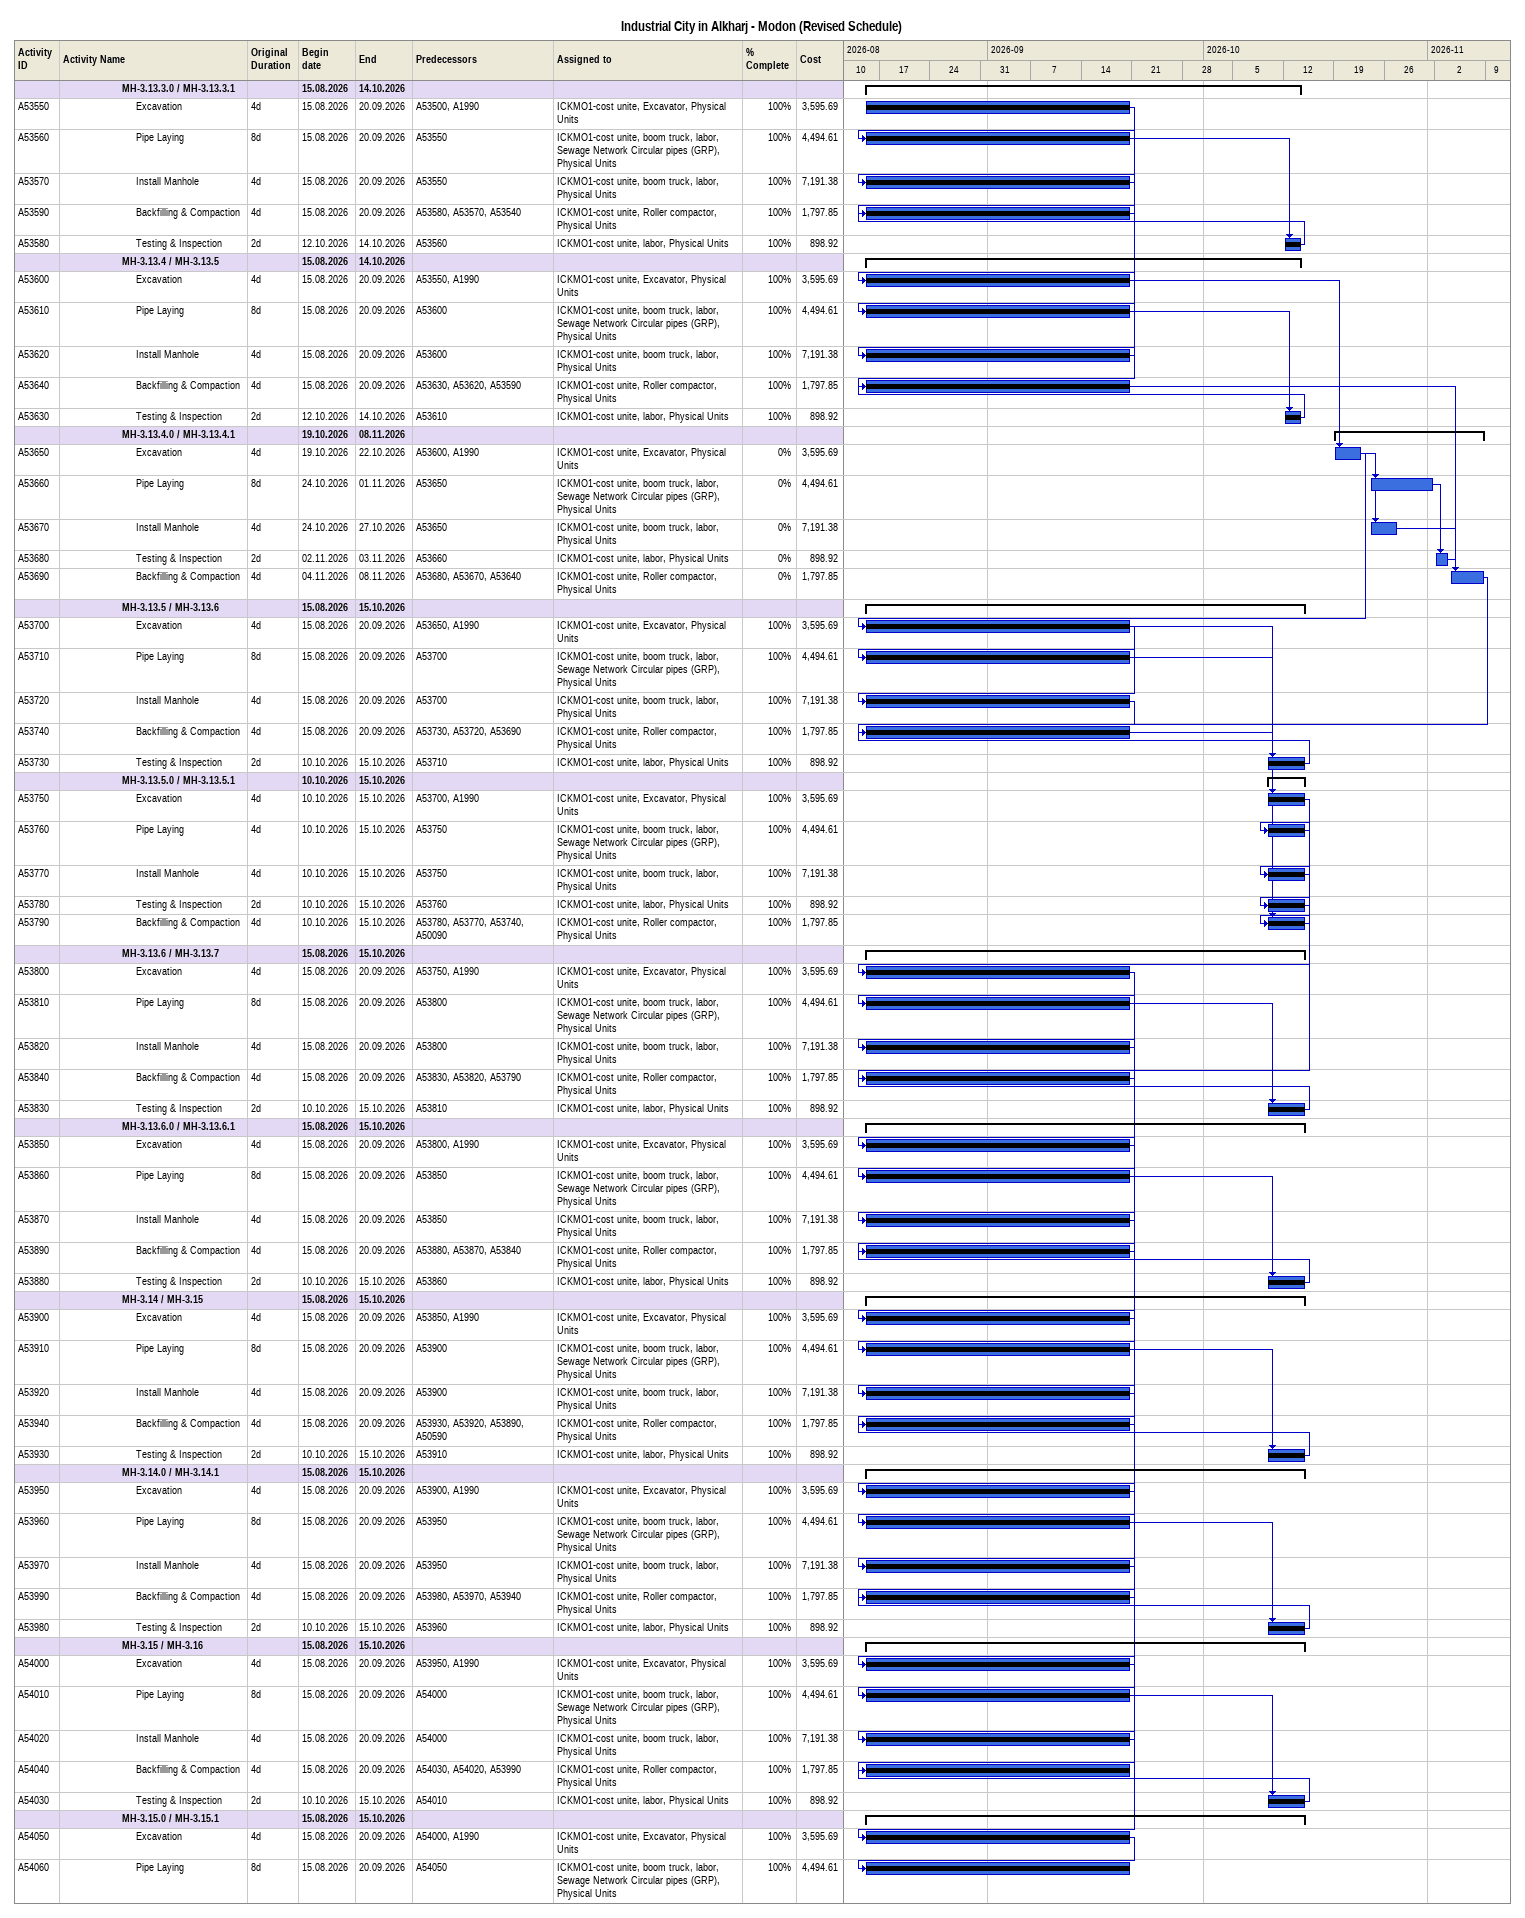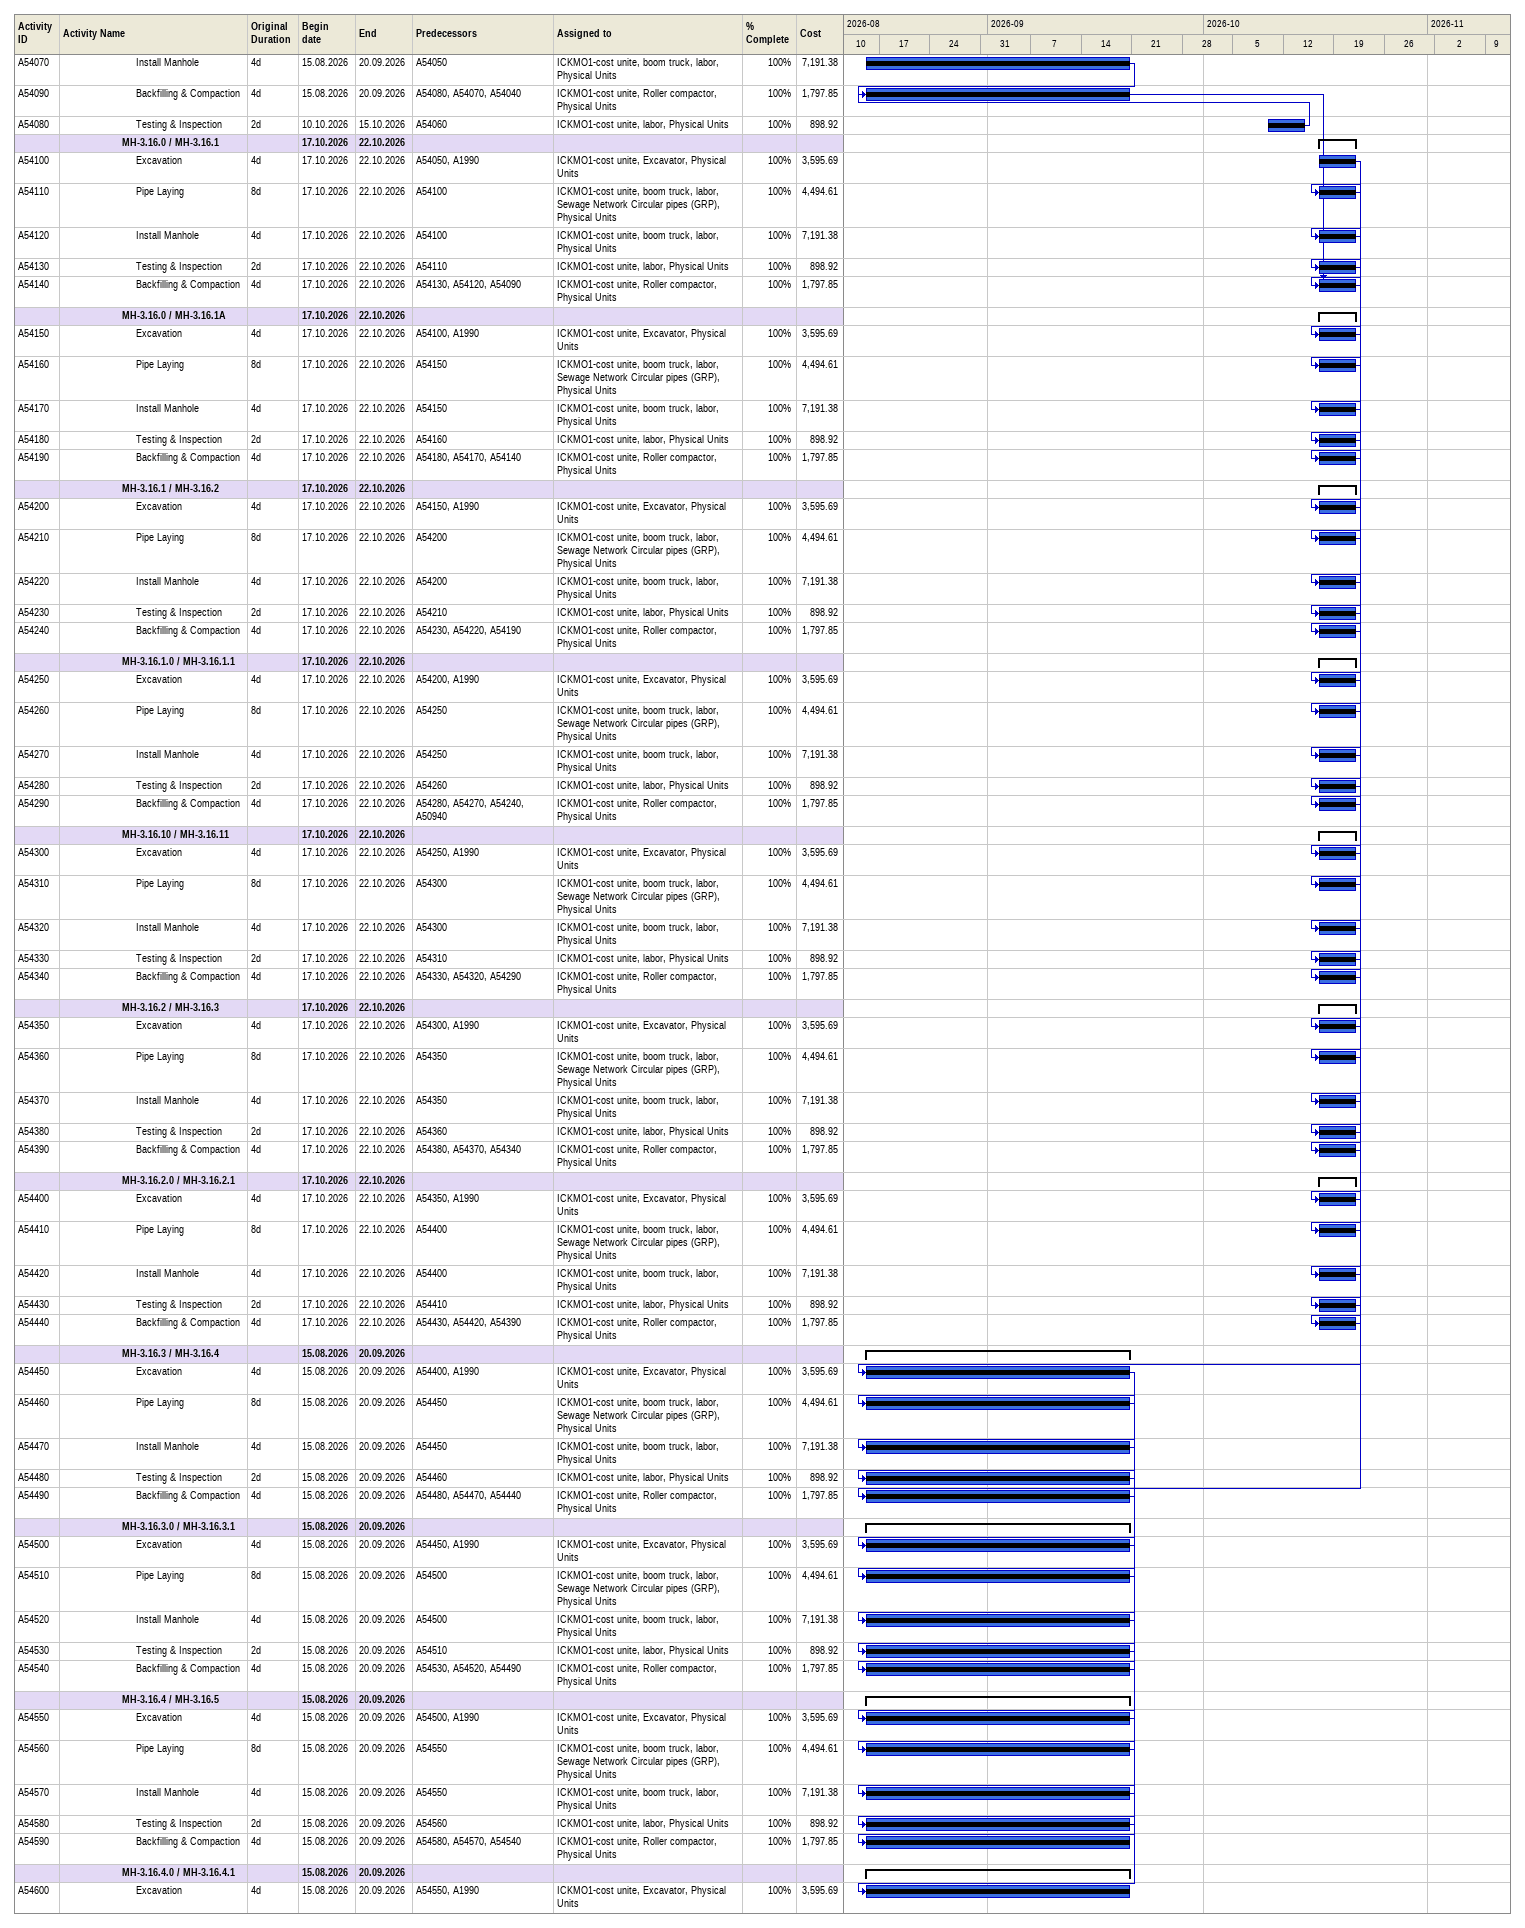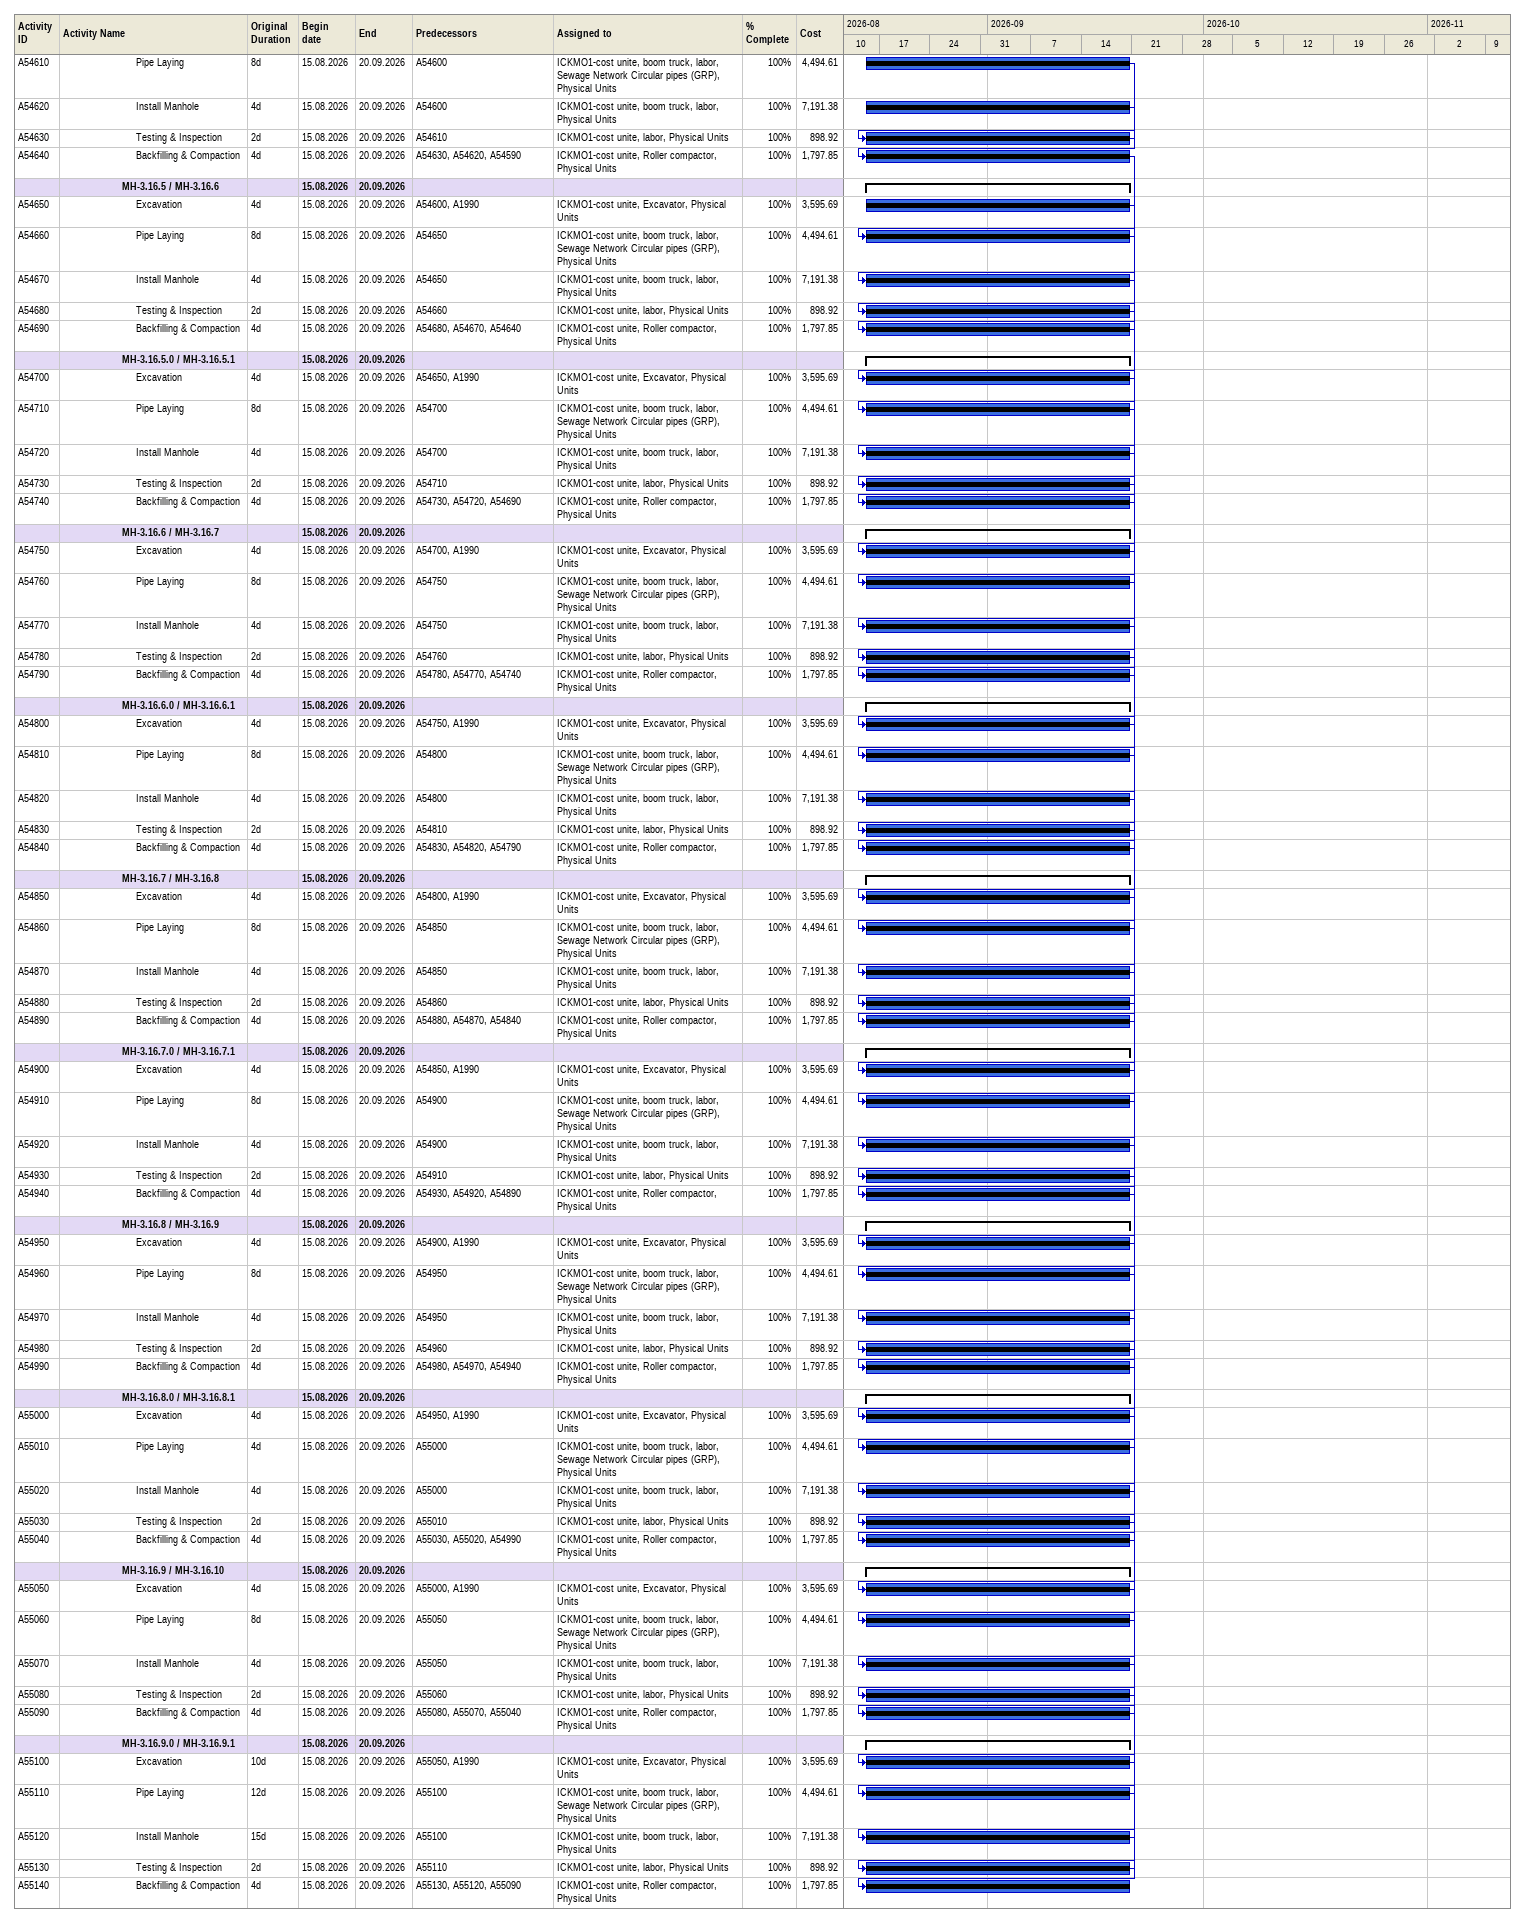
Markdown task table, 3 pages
Industrial City in Alkharj - Modon (Revised Schedule)

| ID | Level | Task | Original duration | Start | Finish | Predecessors | Resources | % complete | Cost |
|---|---|---|---|---|---|---|---|---|---|
|  | 5 | **MH-3.13.3.0 / MH-3.13.3.1** |  | 2026-08-15 | 2026-10-14 |  |  |  |  |
| A53550 | 6 | Excavation | 4d | 2026-08-15 | 2026-09-20 | A53500, A1990 | ICKMO1-cost unite, Excavator, Physical Units | 100 | 3595.69 |
| A53560 | 6 | Pipe Laying | 8d | 2026-08-15 | 2026-09-20 | A53550 | ICKMO1-cost unite, boom truck, labor, Sewage Network Circular pipes (GRP), Physical Units | 100 | 4494.61 |
| A53570 | 6 | Install Manhole | 4d | 2026-08-15 | 2026-09-20 | A53550 | ICKMO1-cost unite, boom truck, labor, Physical Units | 100 | 7191.38 |
| A53590 | 6 | Backfilling & Compaction | 4d | 2026-08-15 | 2026-09-20 | A53580, A53570, A53540 | ICKMO1-cost unite, Roller compactor, Physical Units | 100 | 1797.85 |
| A53580 | 6 | Testing & Inspection | 2d | 2026-10-12 | 2026-10-14 | A53560 | ICKMO1-cost unite, labor, Physical Units | 100 | 898.92 |
|  | 5 | **MH-3.13.4 / MH-3.13.5** |  | 2026-08-15 | 2026-10-14 |  |  |  |  |
| A53600 | 6 | Excavation | 4d | 2026-08-15 | 2026-09-20 | A53550, A1990 | ICKMO1-cost unite, Excavator, Physical Units | 100 | 3595.69 |
| A53610 | 6 | Pipe Laying | 8d | 2026-08-15 | 2026-09-20 | A53600 | ICKMO1-cost unite, boom truck, labor, Sewage Network Circular pipes (GRP), Physical Units | 100 | 4494.61 |
| A53620 | 6 | Install Manhole | 4d | 2026-08-15 | 2026-09-20 | A53600 | ICKMO1-cost unite, boom truck, labor, Physical Units | 100 | 7191.38 |
| A53640 | 6 | Backfilling & Compaction | 4d | 2026-08-15 | 2026-09-20 | A53630, A53620, A53590 | ICKMO1-cost unite, Roller compactor, Physical Units | 100 | 1797.85 |
| A53630 | 6 | Testing & Inspection | 2d | 2026-10-12 | 2026-10-14 | A53610 | ICKMO1-cost unite, labor, Physical Units | 100 | 898.92 |
|  | 5 | **MH-3.13.4.0 / MH-3.13.4.1** |  | 2026-10-19 | 2026-11-08 |  |  |  |  |
| A53650 | 6 | Excavation | 4d | 2026-10-19 | 2026-10-22 | A53600, A1990 | ICKMO1-cost unite, Excavator, Physical Units | 0 | 3595.69 |
| A53660 | 6 | Pipe Laying | 8d | 2026-10-24 | 2026-11-01 | A53650 | ICKMO1-cost unite, boom truck, labor, Sewage Network Circular pipes (GRP), Physical Units | 0 | 4494.61 |
| A53670 | 6 | Install Manhole | 4d | 2026-10-24 | 2026-10-27 | A53650 | ICKMO1-cost unite, boom truck, labor, Physical Units | 0 | 7191.38 |
| A53680 | 6 | Testing & Inspection | 2d | 2026-11-02 | 2026-11-03 | A53660 | ICKMO1-cost unite, labor, Physical Units | 0 | 898.92 |
| A53690 | 6 | Backfilling & Compaction | 4d | 2026-11-04 | 2026-11-08 | A53680, A53670, A53640 | ICKMO1-cost unite, Roller compactor, Physical Units | 0 | 1797.85 |
|  | 5 | **MH-3.13.5 / MH-3.13.6** |  | 2026-08-15 | 2026-10-15 |  |  |  |  |
| A53700 | 6 | Excavation | 4d | 2026-08-15 | 2026-09-20 | A53650, A1990 | ICKMO1-cost unite, Excavator, Physical Units | 100 | 3595.69 |
| A53710 | 6 | Pipe Laying | 8d | 2026-08-15 | 2026-09-20 | A53700 | ICKMO1-cost unite, boom truck, labor, Sewage Network Circular pipes (GRP), Physical Units | 100 | 4494.61 |
| A53720 | 6 | Install Manhole | 4d | 2026-08-15 | 2026-09-20 | A53700 | ICKMO1-cost unite, boom truck, labor, Physical Units | 100 | 7191.38 |
| A53740 | 6 | Backfilling & Compaction | 4d | 2026-08-15 | 2026-09-20 | A53730, A53720, A53690 | ICKMO1-cost unite, Roller compactor, Physical Units | 100 | 1797.85 |
| A53730 | 6 | Testing & Inspection | 2d | 2026-10-10 | 2026-10-15 | A53710 | ICKMO1-cost unite, labor, Physical Units | 100 | 898.92 |
|  | 5 | **MH-3.13.5.0 / MH-3.13.5.1** |  | 2026-10-10 | 2026-10-15 |  |  |  |  |
| A53750 | 6 | Excavation | 4d | 2026-10-10 | 2026-10-15 | A53700, A1990 | ICKMO1-cost unite, Excavator, Physical Units | 100 | 3595.69 |
| A53760 | 6 | Pipe Laying | 4d | 2026-10-10 | 2026-10-15 | A53750 | ICKMO1-cost unite, boom truck, labor, Sewage Network Circular pipes (GRP), Physical Units | 100 | 4494.61 |
| A53770 | 6 | Install Manhole | 4d | 2026-10-10 | 2026-10-15 | A53750 | ICKMO1-cost unite, boom truck, labor, Physical Units | 100 | 7191.38 |
| A53780 | 6 | Testing & Inspection | 2d | 2026-10-10 | 2026-10-15 | A53760 | ICKMO1-cost unite, labor, Physical Units | 100 | 898.92 |
| A53790 | 6 | Backfilling & Compaction | 4d | 2026-10-10 | 2026-10-15 | A53780, A53770, A53740, A50090 | ICKMO1-cost unite, Roller compactor, Physical Units | 100 | 1797.85 |
|  | 5 | **MH-3.13.6 / MH-3.13.7** |  | 2026-08-15 | 2026-10-15 |  |  |  |  |
| A53800 | 6 | Excavation | 4d | 2026-08-15 | 2026-09-20 | A53750, A1990 | ICKMO1-cost unite, Excavator, Physical Units | 100 | 3595.69 |
| A53810 | 6 | Pipe Laying | 8d | 2026-08-15 | 2026-09-20 | A53800 | ICKMO1-cost unite, boom truck, labor, Sewage Network Circular pipes (GRP), Physical Units | 100 | 4494.61 |
| A53820 | 6 | Install Manhole | 4d | 2026-08-15 | 2026-09-20 | A53800 | ICKMO1-cost unite, boom truck, labor, Physical Units | 100 | 7191.38 |
| A53840 | 6 | Backfilling & Compaction | 4d | 2026-08-15 | 2026-09-20 | A53830, A53820, A53790 | ICKMO1-cost unite, Roller compactor, Physical Units | 100 | 1797.85 |
| A53830 | 6 | Testing & Inspection | 2d | 2026-10-10 | 2026-10-15 | A53810 | ICKMO1-cost unite, labor, Physical Units | 100 | 898.92 |
|  | 5 | **MH-3.13.6.0 / MH-3.13.6.1** |  | 2026-08-15 | 2026-10-15 |  |  |  |  |
| A53850 | 6 | Excavation | 4d | 2026-08-15 | 2026-09-20 | A53800, A1990 | ICKMO1-cost unite, Excavator, Physical Units | 100 | 3595.69 |
| A53860 | 6 | Pipe Laying | 8d | 2026-08-15 | 2026-09-20 | A53850 | ICKMO1-cost unite, boom truck, labor, Sewage Network Circular pipes (GRP), Physical Units | 100 | 4494.61 |
| A53870 | 6 | Install Manhole | 4d | 2026-08-15 | 2026-09-20 | A53850 | ICKMO1-cost unite, boom truck, labor, Physical Units | 100 | 7191.38 |
| A53890 | 6 | Backfilling & Compaction | 4d | 2026-08-15 | 2026-09-20 | A53880, A53870, A53840 | ICKMO1-cost unite, Roller compactor, Physical Units | 100 | 1797.85 |
| A53880 | 6 | Testing & Inspection | 2d | 2026-10-10 | 2026-10-15 | A53860 | ICKMO1-cost unite, labor, Physical Units | 100 | 898.92 |
|  | 5 | **MH-3.14 / MH-3.15** |  | 2026-08-15 | 2026-10-15 |  |  |  |  |
| A53900 | 6 | Excavation | 4d | 2026-08-15 | 2026-09-20 | A53850, A1990 | ICKMO1-cost unite, Excavator, Physical Units | 100 | 3595.69 |
| A53910 | 6 | Pipe Laying | 8d | 2026-08-15 | 2026-09-20 | A53900 | ICKMO1-cost unite, boom truck, labor, Sewage Network Circular pipes (GRP), Physical Units | 100 | 4494.61 |
| A53920 | 6 | Install Manhole | 4d | 2026-08-15 | 2026-09-20 | A53900 | ICKMO1-cost unite, boom truck, labor, Physical Units | 100 | 7191.38 |
| A53940 | 6 | Backfilling & Compaction | 4d | 2026-08-15 | 2026-09-20 | A53930, A53920, A53890, A50590 | ICKMO1-cost unite, Roller compactor, Physical Units | 100 | 1797.85 |
| A53930 | 6 | Testing & Inspection | 2d | 2026-10-10 | 2026-10-15 | A53910 | ICKMO1-cost unite, labor, Physical Units | 100 | 898.92 |
|  | 5 | **MH-3.14.0 / MH-3.14.1** |  | 2026-08-15 | 2026-10-15 |  |  |  |  |
| A53950 | 6 | Excavation | 4d | 2026-08-15 | 2026-09-20 | A53900, A1990 | ICKMO1-cost unite, Excavator, Physical Units | 100 | 3595.69 |
| A53960 | 6 | Pipe Laying | 8d | 2026-08-15 | 2026-09-20 | A53950 | ICKMO1-cost unite, boom truck, labor, Sewage Network Circular pipes (GRP), Physical Units | 100 | 4494.61 |
| A53970 | 6 | Install Manhole | 4d | 2026-08-15 | 2026-09-20 | A53950 | ICKMO1-cost unite, boom truck, labor, Physical Units | 100 | 7191.38 |
| A53990 | 6 | Backfilling & Compaction | 4d | 2026-08-15 | 2026-09-20 | A53980, A53970, A53940 | ICKMO1-cost unite, Roller compactor, Physical Units | 100 | 1797.85 |
| A53980 | 6 | Testing & Inspection | 2d | 2026-10-10 | 2026-10-15 | A53960 | ICKMO1-cost unite, labor, Physical Units | 100 | 898.92 |
|  | 5 | **MH-3.15 / MH-3.16** |  | 2026-08-15 | 2026-10-15 |  |  |  |  |
| A54000 | 6 | Excavation | 4d | 2026-08-15 | 2026-09-20 | A53950, A1990 | ICKMO1-cost unite, Excavator, Physical Units | 100 | 3595.69 |
| A54010 | 6 | Pipe Laying | 8d | 2026-08-15 | 2026-09-20 | A54000 | ICKMO1-cost unite, boom truck, labor, Sewage Network Circular pipes (GRP), Physical Units | 100 | 4494.61 |
| A54020 | 6 | Install Manhole | 4d | 2026-08-15 | 2026-09-20 | A54000 | ICKMO1-cost unite, boom truck, labor, Physical Units | 100 | 7191.38 |
| A54040 | 6 | Backfilling & Compaction | 4d | 2026-08-15 | 2026-09-20 | A54030, A54020, A53990 | ICKMO1-cost unite, Roller compactor, Physical Units | 100 | 1797.85 |
| A54030 | 6 | Testing & Inspection | 2d | 2026-10-10 | 2026-10-15 | A54010 | ICKMO1-cost unite, labor, Physical Units | 100 | 898.92 |
|  | 5 | **MH-3.15.0 / MH-3.15.1** |  | 2026-08-15 | 2026-10-15 |  |  |  |  |
| A54050 | 6 | Excavation | 4d | 2026-08-15 | 2026-09-20 | A54000, A1990 | ICKMO1-cost unite, Excavator, Physical Units | 100 | 3595.69 |
| A54060 | 6 | Pipe Laying | 8d | 2026-08-15 | 2026-09-20 | A54050 | ICKMO1-cost unite, boom truck, labor, Sewage Network Circular pipes (GRP), Physical Units | 100 | 4494.61 |
| A54070 | 6 | Install Manhole | 4d | 2026-08-15 | 2026-09-20 | A54050 | ICKMO1-cost unite, boom truck, labor, Physical Units | 100 | 7191.38 |
| A54090 | 6 | Backfilling & Compaction | 4d | 2026-08-15 | 2026-09-20 | A54080, A54070, A54040 | ICKMO1-cost unite, Roller compactor, Physical Units | 100 | 1797.85 |
| A54080 | 6 | Testing & Inspection | 2d | 2026-10-10 | 2026-10-15 | A54060 | ICKMO1-cost unite, labor, Physical Units | 100 | 898.92 |
|  | 5 | **MH-3.16.0 / MH-3.16.1** |  | 2026-10-17 | 2026-10-22 |  |  |  |  |
| A54100 | 6 | Excavation | 4d | 2026-10-17 | 2026-10-22 | A54050, A1990 | ICKMO1-cost unite, Excavator, Physical Units | 100 | 3595.69 |
| A54110 | 6 | Pipe Laying | 8d | 2026-10-17 | 2026-10-22 | A54100 | ICKMO1-cost unite, boom truck, labor, Sewage Network Circular pipes (GRP), Physical Units | 100 | 4494.61 |
| A54120 | 6 | Install Manhole | 4d | 2026-10-17 | 2026-10-22 | A54100 | ICKMO1-cost unite, boom truck, labor, Physical Units | 100 | 7191.38 |
| A54130 | 6 | Testing & Inspection | 2d | 2026-10-17 | 2026-10-22 | A54110 | ICKMO1-cost unite, labor, Physical Units | 100 | 898.92 |
| A54140 | 6 | Backfilling & Compaction | 4d | 2026-10-17 | 2026-10-22 | A54130, A54120, A54090 | ICKMO1-cost unite, Roller compactor, Physical Units | 100 | 1797.85 |
|  | 5 | **MH-3.16.0 / MH-3.16.1A** |  | 2026-10-17 | 2026-10-22 |  |  |  |  |
| A54150 | 6 | Excavation | 4d | 2026-10-17 | 2026-10-22 | A54100, A1990 | ICKMO1-cost unite, Excavator, Physical Units | 100 | 3595.69 |
| A54160 | 6 | Pipe Laying | 8d | 2026-10-17 | 2026-10-22 | A54150 | ICKMO1-cost unite, boom truck, labor, Sewage Network Circular pipes (GRP), Physical Units | 100 | 4494.61 |
| A54170 | 6 | Install Manhole | 4d | 2026-10-17 | 2026-10-22 | A54150 | ICKMO1-cost unite, boom truck, labor, Physical Units | 100 | 7191.38 |
| A54180 | 6 | Testing & Inspection | 2d | 2026-10-17 | 2026-10-22 | A54160 | ICKMO1-cost unite, labor, Physical Units | 100 | 898.92 |
| A54190 | 6 | Backfilling & Compaction | 4d | 2026-10-17 | 2026-10-22 | A54180, A54170, A54140 | ICKMO1-cost unite, Roller compactor, Physical Units | 100 | 1797.85 |
|  | 5 | **MH-3.16.1 / MH-3.16.2** |  | 2026-10-17 | 2026-10-22 |  |  |  |  |
| A54200 | 6 | Excavation | 4d | 2026-10-17 | 2026-10-22 | A54150, A1990 | ICKMO1-cost unite, Excavator, Physical Units | 100 | 3595.69 |
| A54210 | 6 | Pipe Laying | 8d | 2026-10-17 | 2026-10-22 | A54200 | ICKMO1-cost unite, boom truck, labor, Sewage Network Circular pipes (GRP), Physical Units | 100 | 4494.61 |
| A54220 | 6 | Install Manhole | 4d | 2026-10-17 | 2026-10-22 | A54200 | ICKMO1-cost unite, boom truck, labor, Physical Units | 100 | 7191.38 |
| A54230 | 6 | Testing & Inspection | 2d | 2026-10-17 | 2026-10-22 | A54210 | ICKMO1-cost unite, labor, Physical Units | 100 | 898.92 |
| A54240 | 6 | Backfilling & Compaction | 4d | 2026-10-17 | 2026-10-22 | A54230, A54220, A54190 | ICKMO1-cost unite, Roller compactor, Physical Units | 100 | 1797.85 |
|  | 5 | **MH-3.16.1.0 / MH-3.16.1.1** |  | 2026-10-17 | 2026-10-22 |  |  |  |  |
| A54250 | 6 | Excavation | 4d | 2026-10-17 | 2026-10-22 | A54200, A1990 | ICKMO1-cost unite, Excavator, Physical Units | 100 | 3595.69 |
| A54260 | 6 | Pipe Laying | 8d | 2026-10-17 | 2026-10-22 | A54250 | ICKMO1-cost unite, boom truck, labor, Sewage Network Circular pipes (GRP), Physical Units | 100 | 4494.61 |
| A54270 | 6 | Install Manhole | 4d | 2026-10-17 | 2026-10-22 | A54250 | ICKMO1-cost unite, boom truck, labor, Physical Units | 100 | 7191.38 |
| A54280 | 6 | Testing & Inspection | 2d | 2026-10-17 | 2026-10-22 | A54260 | ICKMO1-cost unite, labor, Physical Units | 100 | 898.92 |
| A54290 | 6 | Backfilling & Compaction | 4d | 2026-10-17 | 2026-10-22 | A54280, A54270, A54240, A50940 | ICKMO1-cost unite, Roller compactor, Physical Units | 100 | 1797.85 |
|  | 5 | **MH-3.16.10 / MH-3.16.11** |  | 2026-10-17 | 2026-10-22 |  |  |  |  |
| A54300 | 6 | Excavation | 4d | 2026-10-17 | 2026-10-22 | A54250, A1990 | ICKMO1-cost unite, Excavator, Physical Units | 100 | 3595.69 |
| A54310 | 6 | Pipe Laying | 8d | 2026-10-17 | 2026-10-22 | A54300 | ICKMO1-cost unite, boom truck, labor, Sewage Network Circular pipes (GRP), Physical Units | 100 | 4494.61 |
| A54320 | 6 | Install Manhole | 4d | 2026-10-17 | 2026-10-22 | A54300 | ICKMO1-cost unite, boom truck, labor, Physical Units | 100 | 7191.38 |
| A54330 | 6 | Testing & Inspection | 2d | 2026-10-17 | 2026-10-22 | A54310 | ICKMO1-cost unite, labor, Physical Units | 100 | 898.92 |
| A54340 | 6 | Backfilling & Compaction | 4d | 2026-10-17 | 2026-10-22 | A54330, A54320, A54290 | ICKMO1-cost unite, Roller compactor, Physical Units | 100 | 1797.85 |
|  | 5 | **MH-3.16.2 / MH-3.16.3** |  | 2026-10-17 | 2026-10-22 |  |  |  |  |
| A54350 | 6 | Excavation | 4d | 2026-10-17 | 2026-10-22 | A54300, A1990 | ICKMO1-cost unite, Excavator, Physical Units | 100 | 3595.69 |
| A54360 | 6 | Pipe Laying | 8d | 2026-10-17 | 2026-10-22 | A54350 | ICKMO1-cost unite, boom truck, labor, Sewage Network Circular pipes (GRP), Physical Units | 100 | 4494.61 |
| A54370 | 6 | Install Manhole | 4d | 2026-10-17 | 2026-10-22 | A54350 | ICKMO1-cost unite, boom truck, labor, Physical Units | 100 | 7191.38 |
| A54380 | 6 | Testing & Inspection | 2d | 2026-10-17 | 2026-10-22 | A54360 | ICKMO1-cost unite, labor, Physical Units | 100 | 898.92 |
| A54390 | 6 | Backfilling & Compaction | 4d | 2026-10-17 | 2026-10-22 | A54380, A54370, A54340 | ICKMO1-cost unite, Roller compactor, Physical Units | 100 | 1797.85 |
|  | 5 | **MH-3.16.2.0 / MH-3.16.2.1** |  | 2026-10-17 | 2026-10-22 |  |  |  |  |
| A54400 | 6 | Excavation | 4d | 2026-10-17 | 2026-10-22 | A54350, A1990 | ICKMO1-cost unite, Excavator, Physical Units | 100 | 3595.69 |
| A54410 | 6 | Pipe Laying | 8d | 2026-10-17 | 2026-10-22 | A54400 | ICKMO1-cost unite, boom truck, labor, Sewage Network Circular pipes (GRP), Physical Units | 100 | 4494.61 |
| A54420 | 6 | Install Manhole | 4d | 2026-10-17 | 2026-10-22 | A54400 | ICKMO1-cost unite, boom truck, labor, Physical Units | 100 | 7191.38 |
| A54430 | 6 | Testing & Inspection | 2d | 2026-10-17 | 2026-10-22 | A54410 | ICKMO1-cost unite, labor, Physical Units | 100 | 898.92 |
| A54440 | 6 | Backfilling & Compaction | 4d | 2026-10-17 | 2026-10-22 | A54430, A54420, A54390 | ICKMO1-cost unite, Roller compactor, Physical Units | 100 | 1797.85 |
|  | 5 | **MH-3.16.3 / MH-3.16.4** |  | 2026-08-15 | 2026-09-20 |  |  |  |  |
| A54450 | 6 | Excavation | 4d | 2026-08-15 | 2026-09-20 | A54400, A1990 | ICKMO1-cost unite, Excavator, Physical Units | 100 | 3595.69 |
| A54460 | 6 | Pipe Laying | 8d | 2026-08-15 | 2026-09-20 | A54450 | ICKMO1-cost unite, boom truck, labor, Sewage Network Circular pipes (GRP), Physical Units | 100 | 4494.61 |
| A54470 | 6 | Install Manhole | 4d | 2026-08-15 | 2026-09-20 | A54450 | ICKMO1-cost unite, boom truck, labor, Physical Units | 100 | 7191.38 |
| A54480 | 6 | Testing & Inspection | 2d | 2026-08-15 | 2026-09-20 | A54460 | ICKMO1-cost unite, labor, Physical Units | 100 | 898.92 |
| A54490 | 6 | Backfilling & Compaction | 4d | 2026-08-15 | 2026-09-20 | A54480, A54470, A54440 | ICKMO1-cost unite, Roller compactor, Physical Units | 100 | 1797.85 |
|  | 5 | **MH-3.16.3.0 / MH-3.16.3.1** |  | 2026-08-15 | 2026-09-20 |  |  |  |  |
| A54500 | 6 | Excavation | 4d | 2026-08-15 | 2026-09-20 | A54450, A1990 | ICKMO1-cost unite, Excavator, Physical Units | 100 | 3595.69 |
| A54510 | 6 | Pipe Laying | 8d | 2026-08-15 | 2026-09-20 | A54500 | ICKMO1-cost unite, boom truck, labor, Sewage Network Circular pipes (GRP), Physical Units | 100 | 4494.61 |
| A54520 | 6 | Install Manhole | 4d | 2026-08-15 | 2026-09-20 | A54500 | ICKMO1-cost unite, boom truck, labor, Physical Units | 100 | 7191.38 |
| A54530 | 6 | Testing & Inspection | 2d | 2026-08-15 | 2026-09-20 | A54510 | ICKMO1-cost unite, labor, Physical Units | 100 | 898.92 |
| A54540 | 6 | Backfilling & Compaction | 4d | 2026-08-15 | 2026-09-20 | A54530, A54520, A54490 | ICKMO1-cost unite, Roller compactor, Physical Units | 100 | 1797.85 |
|  | 5 | **MH-3.16.4 / MH-3.16.5** |  | 2026-08-15 | 2026-09-20 |  |  |  |  |
| A54550 | 6 | Excavation | 4d | 2026-08-15 | 2026-09-20 | A54500, A1990 | ICKMO1-cost unite, Excavator, Physical Units | 100 | 3595.69 |
| A54560 | 6 | Pipe Laying | 8d | 2026-08-15 | 2026-09-20 | A54550 | ICKMO1-cost unite, boom truck, labor, Sewage Network Circular pipes (GRP), Physical Units | 100 | 4494.61 |
| A54570 | 6 | Install Manhole | 4d | 2026-08-15 | 2026-09-20 | A54550 | ICKMO1-cost unite, boom truck, labor, Physical Units | 100 | 7191.38 |
| A54580 | 6 | Testing & Inspection | 2d | 2026-08-15 | 2026-09-20 | A54560 | ICKMO1-cost unite, labor, Physical Units | 100 | 898.92 |
| A54590 | 6 | Backfilling & Compaction | 4d | 2026-08-15 | 2026-09-20 | A54580, A54570, A54540 | ICKMO1-cost unite, Roller compactor, Physical Units | 100 | 1797.85 |
|  | 5 | **MH-3.16.4.0 / MH-3.16.4.1** |  | 2026-08-15 | 2026-09-20 |  |  |  |  |
| A54600 | 6 | Excavation | 4d | 2026-08-15 | 2026-09-20 | A54550, A1990 | ICKMO1-cost unite, Excavator, Physical Units | 100 | 3595.69 |
| A54610 | 6 | Pipe Laying | 8d | 2026-08-15 | 2026-09-20 | A54600 | ICKMO1-cost unite, boom truck, labor, Sewage Network Circular pipes (GRP), Physical Units | 100 | 4494.61 |
| A54620 | 6 | Install Manhole | 4d | 2026-08-15 | 2026-09-20 | A54600 | ICKMO1-cost unite, boom truck, labor, Physical Units | 100 | 7191.38 |
| A54630 | 6 | Testing & Inspection | 2d | 2026-08-15 | 2026-09-20 | A54610 | ICKMO1-cost unite, labor, Physical Units | 100 | 898.92 |
| A54640 | 6 | Backfilling & Compaction | 4d | 2026-08-15 | 2026-09-20 | A54630, A54620, A54590 | ICKMO1-cost unite, Roller compactor, Physical Units | 100 | 1797.85 |
|  | 5 | **MH-3.16.5 / MH-3.16.6** |  | 2026-08-15 | 2026-09-20 |  |  |  |  |
| A54650 | 6 | Excavation | 4d | 2026-08-15 | 2026-09-20 | A54600, A1990 | ICKMO1-cost unite, Excavator, Physical Units | 100 | 3595.69 |
| A54660 | 6 | Pipe Laying | 8d | 2026-08-15 | 2026-09-20 | A54650 | ICKMO1-cost unite, boom truck, labor, Sewage Network Circular pipes (GRP), Physical Units | 100 | 4494.61 |
| A54670 | 6 | Install Manhole | 4d | 2026-08-15 | 2026-09-20 | A54650 | ICKMO1-cost unite, boom truck, labor, Physical Units | 100 | 7191.38 |
| A54680 | 6 | Testing & Inspection | 2d | 2026-08-15 | 2026-09-20 | A54660 | ICKMO1-cost unite, labor, Physical Units | 100 | 898.92 |
| A54690 | 6 | Backfilling & Compaction | 4d | 2026-08-15 | 2026-09-20 | A54680, A54670, A54640 | ICKMO1-cost unite, Roller compactor, Physical Units | 100 | 1797.85 |
|  | 5 | **MH-3.16.5.0 / MH-3.16.5.1** |  | 2026-08-15 | 2026-09-20 |  |  |  |  |
| A54700 | 6 | Excavation | 4d | 2026-08-15 | 2026-09-20 | A54650, A1990 | ICKMO1-cost unite, Excavator, Physical Units | 100 | 3595.69 |
| A54710 | 6 | Pipe Laying | 8d | 2026-08-15 | 2026-09-20 | A54700 | ICKMO1-cost unite, boom truck, labor, Sewage Network Circular pipes (GRP), Physical Units | 100 | 4494.61 |
| A54720 | 6 | Install Manhole | 4d | 2026-08-15 | 2026-09-20 | A54700 | ICKMO1-cost unite, boom truck, labor, Physical Units | 100 | 7191.38 |
| A54730 | 6 | Testing & Inspection | 2d | 2026-08-15 | 2026-09-20 | A54710 | ICKMO1-cost unite, labor, Physical Units | 100 | 898.92 |
| A54740 | 6 | Backfilling & Compaction | 4d | 2026-08-15 | 2026-09-20 | A54730, A54720, A54690 | ICKMO1-cost unite, Roller compactor, Physical Units | 100 | 1797.85 |
|  | 5 | **MH-3.16.6 / MH-3.16.7** |  | 2026-08-15 | 2026-09-20 |  |  |  |  |
| A54750 | 6 | Excavation | 4d | 2026-08-15 | 2026-09-20 | A54700, A1990 | ICKMO1-cost unite, Excavator, Physical Units | 100 | 3595.69 |
| A54760 | 6 | Pipe Laying | 8d | 2026-08-15 | 2026-09-20 | A54750 | ICKMO1-cost unite, boom truck, labor, Sewage Network Circular pipes (GRP), Physical Units | 100 | 4494.61 |
| A54770 | 6 | Install Manhole | 4d | 2026-08-15 | 2026-09-20 | A54750 | ICKMO1-cost unite, boom truck, labor, Physical Units | 100 | 7191.38 |
| A54780 | 6 | Testing & Inspection | 2d | 2026-08-15 | 2026-09-20 | A54760 | ICKMO1-cost unite, labor, Physical Units | 100 | 898.92 |
| A54790 | 6 | Backfilling & Compaction | 4d | 2026-08-15 | 2026-09-20 | A54780, A54770, A54740 | ICKMO1-cost unite, Roller compactor, Physical Units | 100 | 1797.85 |
|  | 5 | **MH-3.16.6.0 / MH-3.16.6.1** |  | 2026-08-15 | 2026-09-20 |  |  |  |  |
| A54800 | 6 | Excavation | 4d | 2026-08-15 | 2026-09-20 | A54750, A1990 | ICKMO1-cost unite, Excavator, Physical Units | 100 | 3595.69 |
| A54810 | 6 | Pipe Laying | 8d | 2026-08-15 | 2026-09-20 | A54800 | ICKMO1-cost unite, boom truck, labor, Sewage Network Circular pipes (GRP), Physical Units | 100 | 4494.61 |
| A54820 | 6 | Install Manhole | 4d | 2026-08-15 | 2026-09-20 | A54800 | ICKMO1-cost unite, boom truck, labor, Physical Units | 100 | 7191.38 |
| A54830 | 6 | Testing & Inspection | 2d | 2026-08-15 | 2026-09-20 | A54810 | ICKMO1-cost unite, labor, Physical Units | 100 | 898.92 |
| A54840 | 6 | Backfilling & Compaction | 4d | 2026-08-15 | 2026-09-20 | A54830, A54820, A54790 | ICKMO1-cost unite, Roller compactor, Physical Units | 100 | 1797.85 |
|  | 5 | **MH-3.16.7 / MH-3.16.8** |  | 2026-08-15 | 2026-09-20 |  |  |  |  |
| A54850 | 6 | Excavation | 4d | 2026-08-15 | 2026-09-20 | A54800, A1990 | ICKMO1-cost unite, Excavator, Physical Units | 100 | 3595.69 |
| A54860 | 6 | Pipe Laying | 8d | 2026-08-15 | 2026-09-20 | A54850 | ICKMO1-cost unite, boom truck, labor, Sewage Network Circular pipes (GRP), Physical Units | 100 | 4494.61 |
| A54870 | 6 | Install Manhole | 4d | 2026-08-15 | 2026-09-20 | A54850 | ICKMO1-cost unite, boom truck, labor, Physical Units | 100 | 7191.38 |
| A54880 | 6 | Testing & Inspection | 2d | 2026-08-15 | 2026-09-20 | A54860 | ICKMO1-cost unite, labor, Physical Units | 100 | 898.92 |
| A54890 | 6 | Backfilling & Compaction | 4d | 2026-08-15 | 2026-09-20 | A54880, A54870, A54840 | ICKMO1-cost unite, Roller compactor, Physical Units | 100 | 1797.85 |
|  | 5 | **MH-3.16.7.0 / MH-3.16.7.1** |  | 2026-08-15 | 2026-09-20 |  |  |  |  |
| A54900 | 6 | Excavation | 4d | 2026-08-15 | 2026-09-20 | A54850, A1990 | ICKMO1-cost unite, Excavator, Physical Units | 100 | 3595.69 |
| A54910 | 6 | Pipe Laying | 8d | 2026-08-15 | 2026-09-20 | A54900 | ICKMO1-cost unite, boom truck, labor, Sewage Network Circular pipes (GRP), Physical Units | 100 | 4494.61 |
| A54920 | 6 | Install Manhole | 4d | 2026-08-15 | 2026-09-20 | A54900 | ICKMO1-cost unite, boom truck, labor, Physical Units | 100 | 7191.38 |
| A54930 | 6 | Testing & Inspection | 2d | 2026-08-15 | 2026-09-20 | A54910 | ICKMO1-cost unite, labor, Physical Units | 100 | 898.92 |
| A54940 | 6 | Backfilling & Compaction | 4d | 2026-08-15 | 2026-09-20 | A54930, A54920, A54890 | ICKMO1-cost unite, Roller compactor, Physical Units | 100 | 1797.85 |
|  | 5 | **MH-3.16.8 / MH-3.16.9** |  | 2026-08-15 | 2026-09-20 |  |  |  |  |
| A54950 | 6 | Excavation | 4d | 2026-08-15 | 2026-09-20 | A54900, A1990 | ICKMO1-cost unite, Excavator, Physical Units | 100 | 3595.69 |
| A54960 | 6 | Pipe Laying | 8d | 2026-08-15 | 2026-09-20 | A54950 | ICKMO1-cost unite, boom truck, labor, Sewage Network Circular pipes (GRP), Physical Units | 100 | 4494.61 |
| A54970 | 6 | Install Manhole | 4d | 2026-08-15 | 2026-09-20 | A54950 | ICKMO1-cost unite, boom truck, labor, Physical Units | 100 | 7191.38 |
| A54980 | 6 | Testing & Inspection | 2d | 2026-08-15 | 2026-09-20 | A54960 | ICKMO1-cost unite, labor, Physical Units | 100 | 898.92 |
| A54990 | 6 | Backfilling & Compaction | 4d | 2026-08-15 | 2026-09-20 | A54980, A54970, A54940 | ICKMO1-cost unite, Roller compactor, Physical Units | 100 | 1797.85 |
|  | 5 | **MH-3.16.8.0 / MH-3.16.8.1** |  | 2026-08-15 | 2026-09-20 |  |  |  |  |
| A55000 | 6 | Excavation | 4d | 2026-08-15 | 2026-09-20 | A54950, A1990 | ICKMO1-cost unite, Excavator, Physical Units | 100 | 3595.69 |
| A55010 | 6 | Pipe Laying | 4d | 2026-08-15 | 2026-09-20 | A55000 | ICKMO1-cost unite, boom truck, labor, Sewage Network Circular pipes (GRP), Physical Units | 100 | 4494.61 |
| A55020 | 6 | Install Manhole | 4d | 2026-08-15 | 2026-09-20 | A55000 | ICKMO1-cost unite, boom truck, labor, Physical Units | 100 | 7191.38 |
| A55030 | 6 | Testing & Inspection | 2d | 2026-08-15 | 2026-09-20 | A55010 | ICKMO1-cost unite, labor, Physical Units | 100 | 898.92 |
| A55040 | 6 | Backfilling & Compaction | 4d | 2026-08-15 | 2026-09-20 | A55030, A55020, A54990 | ICKMO1-cost unite, Roller compactor, Physical Units | 100 | 1797.85 |
|  | 5 | **MH-3.16.9 / MH-3.16.10** |  | 2026-08-15 | 2026-09-20 |  |  |  |  |
| A55050 | 6 | Excavation | 4d | 2026-08-15 | 2026-09-20 | A55000, A1990 | ICKMO1-cost unite, Excavator, Physical Units | 100 | 3595.69 |
| A55060 | 6 | Pipe Laying | 8d | 2026-08-15 | 2026-09-20 | A55050 | ICKMO1-cost unite, boom truck, labor, Sewage Network Circular pipes (GRP), Physical Units | 100 | 4494.61 |
| A55070 | 6 | Install Manhole | 4d | 2026-08-15 | 2026-09-20 | A55050 | ICKMO1-cost unite, boom truck, labor, Physical Units | 100 | 7191.38 |
| A55080 | 6 | Testing & Inspection | 2d | 2026-08-15 | 2026-09-20 | A55060 | ICKMO1-cost unite, labor, Physical Units | 100 | 898.92 |
| A55090 | 6 | Backfilling & Compaction | 4d | 2026-08-15 | 2026-09-20 | A55080, A55070, A55040 | ICKMO1-cost unite, Roller compactor, Physical Units | 100 | 1797.85 |
|  | 5 | **MH-3.16.9.0 / MH-3.16.9.1** |  | 2026-08-15 | 2026-09-20 |  |  |  |  |
| A55100 | 6 | Excavation | 10d | 2026-08-15 | 2026-09-20 | A55050, A1990 | ICKMO1-cost unite, Excavator, Physical Units | 100 | 3595.69 |
| A55110 | 6 | Pipe Laying | 12d | 2026-08-15 | 2026-09-20 | A55100 | ICKMO1-cost unite, boom truck, labor, Sewage Network Circular pipes (GRP), Physical Units | 100 | 4494.61 |
| A55120 | 6 | Install Manhole | 15d | 2026-08-15 | 2026-09-20 | A55100 | ICKMO1-cost unite, boom truck, labor, Physical Units | 100 | 7191.38 |
| A55130 | 6 | Testing & Inspection | 2d | 2026-08-15 | 2026-09-20 | A55110 | ICKMO1-cost unite, labor, Physical Units | 100 | 898.92 |
| A55140 | 6 | Backfilling & Compaction | 4d | 2026-08-15 | 2026-09-20 | A55130, A55120, A55090 | ICKMO1-cost unite, Roller compactor, Physical Units | 100 | 1797.85 |
